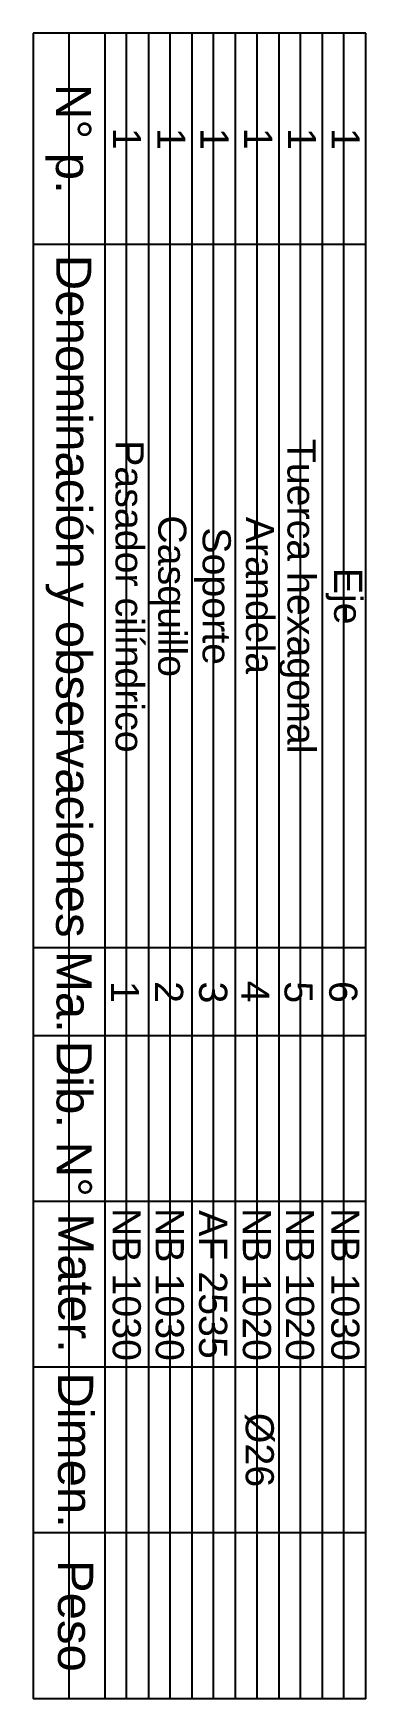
# Model space of a CAD drawing. Header units: millimetres. Extents: x 2417 to 2464, y 2224 to 2461.
import ezdxf

# ---------------------------------------------------------------- set-up
doc = ezdxf.new("R2010")
doc.units = ezdxf.units.MM
doc.layers.add('Rotulo - Finas', color=61, linetype='Continuous', plot=False)
doc.styles.get("Standard").update_dxf_attribs({"font": 'arial.ttf'})

msp = doc.modelspace()

# ---------------------------------------------------------------- linework, layer by layer
for p, q in [((2427.07, 2460.82), (2416.89, 2460.82)), ((2416.89, 2460.82), (2416.89, 2430.82)), ((2433.25, 2460.82), (2427.07, 2460.82)), ((2427.07, 2460.82), (2427.07, 2430.82)), ((2439.42, 2460.82), (2433.25, 2460.82)), ((2433.25, 2460.82), (2433.25, 2430.82)), ((2445.6, 2460.82), (2439.42, 2460.82)), ((2439.42, 2460.82), (2439.42, 2430.82)), ((2451.78, 2460.82), (2445.6, 2460.82)), ((2445.6, 2460.82), (2445.6, 2430.82)), ((2457.96, 2460.82), (2451.78, 2460.82)), ((2451.78, 2460.82), (2451.78, 2430.82)), ((2464.14, 2460.82), (2457.96, 2460.82)), ((2457.96, 2460.82), (2457.96, 2430.82)), ((2464.14, 2430.82), (2464.14, 2460.82)), ((2416.89, 2430.82), (2416.89, 2330.82)), ((2427.07, 2430.82), (2416.89, 2430.82)), ((2427.07, 2430.82), (2427.07, 2330.82)), ((2433.25, 2430.82), (2427.07, 2430.82)), ((2433.25, 2430.82), (2433.25, 2330.82)), ((2439.42, 2430.82), (2433.25, 2430.82)), ((2439.42, 2430.82), (2439.42, 2330.82)), ((2445.6, 2430.82), (2439.42, 2430.82)), ((2445.6, 2430.82), (2445.6, 2330.82)), ((2451.78, 2430.82), (2445.6, 2430.82)), ((2451.78, 2430.82), (2451.78, 2330.82)), ((2457.96, 2430.82), (2451.78, 2430.82)), ((2457.96, 2430.82), (2457.96, 2330.82)), ((2464.14, 2430.82), (2457.96, 2430.82)), ((2464.14, 2330.82), (2464.14, 2430.82)), ((2427.07, 2330.82), (2416.89, 2330.82)), ((2416.89, 2330.82), (2416.89, 2318.32)), ((2433.25, 2330.82), (2427.07, 2330.82)), ((2427.07, 2330.82), (2427.07, 2324.77)), ((2439.42, 2330.82), (2433.25, 2330.82)), ((2433.25, 2330.82), (2433.25, 2324.77)), ((2445.6, 2330.82), (2439.42, 2330.82)), ((2439.42, 2330.82), (2439.42, 2324.77)), ((2451.78, 2330.82), (2445.6, 2330.82)), ((2445.6, 2330.82), (2445.6, 2324.77)), ((2457.96, 2330.82), (2451.78, 2330.82)), ((2451.78, 2330.82), (2451.78, 2324.77)), ((2464.14, 2330.82), (2457.96, 2330.82)), ((2457.96, 2330.82), (2457.96, 2324.77)), ((2464.14, 2324.77), (2464.14, 2330.82)), ((2427.07, 2324.77), (2427.07, 2224.12)), ((2433.25, 2324.77), (2433.25, 2224.12)), ((2439.42, 2324.77), (2439.42, 2224.12)), ((2445.6, 2324.77), (2445.6, 2224.12)), ((2451.78, 2324.77), (2451.78, 2224.12)), ((2457.96, 2324.77), (2457.96, 2224.12)), ((2464.14, 2224.12), (2464.14, 2324.77)), ((2416.89, 2318.32), (2416.89, 2294.77)), ((2427.07, 2318.32), (2416.89, 2318.32)), ((2433.25, 2318.32), (2427.07, 2318.32)), ((2439.42, 2318.32), (2433.25, 2318.32)), ((2445.6, 2318.32), (2439.42, 2318.32)), ((2451.78, 2318.32), (2445.6, 2318.32)), ((2457.96, 2318.32), (2451.78, 2318.32)), ((2464.14, 2318.32), (2457.96, 2318.32)), ((2427.07, 2294.77), (2416.89, 2294.77)), ((2416.89, 2294.77), (2416.89, 2271.22)), ((2433.25, 2294.77), (2427.07, 2294.77)), ((2439.42, 2294.77), (2433.25, 2294.77)), ((2445.6, 2294.77), (2439.42, 2294.77)), ((2451.78, 2294.77), (2445.6, 2294.77)), ((2457.96, 2294.77), (2451.78, 2294.77)), ((2464.14, 2294.77), (2457.96, 2294.77)), ((2427.07, 2271.22), (2416.89, 2271.22)), ((2416.89, 2271.22), (2416.89, 2247.67)), ((2433.25, 2271.22), (2427.07, 2271.22)), ((2439.42, 2271.22), (2433.25, 2271.22)), ((2445.6, 2271.22), (2439.42, 2271.22)), ((2451.78, 2271.22), (2445.6, 2271.22)), ((2457.96, 2271.22), (2451.78, 2271.22)), ((2464.14, 2271.22), (2457.96, 2271.22)), ((2427.07, 2247.67), (2416.89, 2247.67)), ((2416.89, 2247.67), (2416.89, 2224.12)), ((2433.25, 2247.67), (2427.07, 2247.67)), ((2439.42, 2247.67), (2433.25, 2247.67)), ((2445.6, 2247.67), (2439.42, 2247.67)), ((2451.78, 2247.67), (2445.6, 2247.67)), ((2457.96, 2247.67), (2451.78, 2247.67)), ((2464.14, 2247.67), (2457.96, 2247.67)), ((2427.07, 2224.12), (2416.89, 2224.12)), ((2433.25, 2224.12), (2427.07, 2224.12)), ((2439.42, 2224.12), (2433.25, 2224.12)), ((2445.6, 2224.12), (2439.42, 2224.12)), ((2451.78, 2224.12), (2445.6, 2224.12)), ((2457.96, 2224.12), (2451.78, 2224.12)), ((2464.14, 2224.12), (2457.96, 2224.12))]:
    msp.add_line(p, q)
at = {"layer": 'Rotulo - Finas'}
for p, q in [((2421.98, 2224.12), (2421.98, 2460.82)), ((2430.16, 2224.12), (2430.16, 2460.82)), ((2436.34, 2224.12), (2436.34, 2460.82)), ((2442.51, 2224.12), (2442.51, 2460.82)), ((2448.69, 2224.12), (2448.69, 2460.82)), ((2454.87, 2224.12), (2454.87, 2460.82)), ((2461.05, 2224.12), (2461.05, 2460.82))]:
    msp.add_line(p, q, dxfattribs=at)

# ---------------------------------------------------------------- texts
at = {"attachment_point": 1, "rotation": 270}
for s, width, gutter_width, heights, insert, char_height in [('\\pxqc;{\\C0;N° p.}', 30, 12.5, [5.17], (2425.11, 2460.82), 5), ('\\pxqc;{\\C0;1}', 30, 12.5, [5.17], (2432.2, 2460.84), 4), ('\\pxqc;{\\C0;1}', 30, 12.5, [5.17], (2438.52, 2460.82), 4), ('\\pxqc;{\\C0;1}', 30, 12.5, [5.17], (2444.65, 2460.82), 4), ('\\pxqc;{\\C0;1}', 30, 12.5, [5.17], (2450.86, 2460.84), 4), ('\\pxqc;{\\C0;1}', 30, 12.5, [5.17], (2457.09, 2460.82), 4), ('\\pxqc;{\\C0;1}', 30, 12.5, [5.17], (2463.29, 2460.82), 4), ('\\pxqc;{\\C0;Denominación y observaciones}', 100, 12.5, [5.17], (2425.14, 2430.82), 5), ('\\pxqc;{\\C0;Pasador cilíndrico}', 100, 12.5, [5.17], (2432.58, 2430.79), 4), ('\\pxqc;{\\C0;Tuerca hexagonal}', 100, 12.5, [5.17], (2457.02, 2430.82), 4), ('\\pxqc;{\\C0;Casquillo}', 100, 12.5, [5.17], (2438.65, 2430.82), 4), ('\\pxqc;{\\C0;Arandela}', 100, 12.5, [5.17], (2451.11, 2430.92), 4), ('\\pxqc;{\\C0;Soporte}', 100, 12.5, [5.17], (2444.96, 2430.82), 4), ('\\pxqc;{\\C0;Eje}', 100, 12.5, [5.17], (2463.65, 2430.82), 4), ('\\pxqc;{\\C0;Ma.}', 12.4966, 12.5, [9.31], (2425.2, 2330.82), 5), ('\\pxqc;{\\C0;1}', 12.4966, 12.5, [5.17], (2431.92, 2330.82), 4), ('\\pxqc;{\\C0;2}', 12.4966, 12.5, [5.17], (2438.19, 2330.8), 4), ('\\pxqc;{\\C0;3}', 12.4966, 12.5, [5.17], (2444.46, 2330.74), 4), ('\\pxqc;{\\C0;4}', 12.4966, 12.5, [5.17], (2450.44, 2330.86), 4), ('\\pxqc;{\\C0;5}', 12.4966, 12.5, [5.17], (2456.6, 2330.78), 4), ('\\pxqc;{\\C0;6}', 12.4966, 12.5, [5.17], (2462.95, 2330.82), 4), ('\\pxqc;{\\C0;Dib. N°}', 23.5506, 12.5, [5.17], (2425.2, 2318.32), 5), ('\\pxqc;{\\C0;Mater.}', 23.5506, 12.5, [5.17], (2425.45, 2294.97), 5), ('\\pxqc;{\\C0;NB 1030}', 23.5506, 12.5, [5.17], (2432.17, 2294.77), 4), ('\\pxqc;{\\C0;NB 1030}', 23.5506, 12.5, [5.17], (2438.29, 2294.77), 4), ('\\pxqc;{\\C0;AF 2535}', 23.5506, 12.5, [5.17], (2444.45, 2294.77), 4), ('\\pxqc;{\\C0;NB 1020}', 23.5506, 12.5, [5.17], (2450.67, 2294.77), 4), ('\\pxqc;{\\C0;NB 1020}', 23.5506, 12.5, [5.17], (2456.81, 2294.77), 4), ('\\pxqc;{\\C0;NB 1030}', 23.5506, 12.5, [5.17], (2463.24, 2294.77), 4), ('\\pxqc;{\\C0;Dimen.}', 23.5506, 12.5, [5.17], (2425.4, 2271.22), 5), ('\\pxqc;Ø26', 23.5506, 0, [5.17], (2451.08, 2271.24), 4), ('\\pxqc;{\\C0;Peso}', 23.5506, 12.5, [5.17], (2425.4, 2247.67), 5)]:
    msp.add_mtext_dynamic_manual_height_columns(s, width=width, gutter_width=gutter_width, heights=heights, dxfattribs=dict(at, insert=insert, char_height=char_height))

doc.saveas('drawing.dxf')
